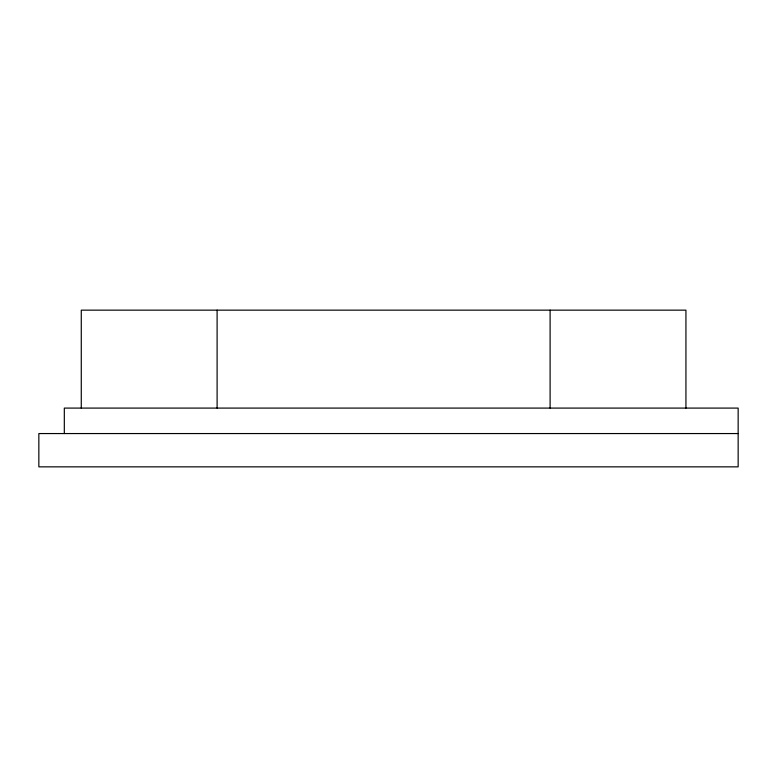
<?xml version="1.0" encoding="UTF-8"?>
<svg xmlns="http://www.w3.org/2000/svg" width="777" height="777" viewBox="0 0 777 777"><rect width="100%" height="100%" fill="white"/><g stroke="black" fill="none" stroke-linecap="round" stroke-linejoin="round"><path stroke-width="1.17" d="M738.15 433.556L38.85 433.556L38.85 466.851L738.15 466.851L738.15 408.09L64.316 408.09L64.316 433.556M685.936 408.09L685.936 310.149L81.274 310.149L81.274 408.09M550.106 310.149L550.106 408.09M217.104 310.149L217.104 408.09"/></g></svg>
